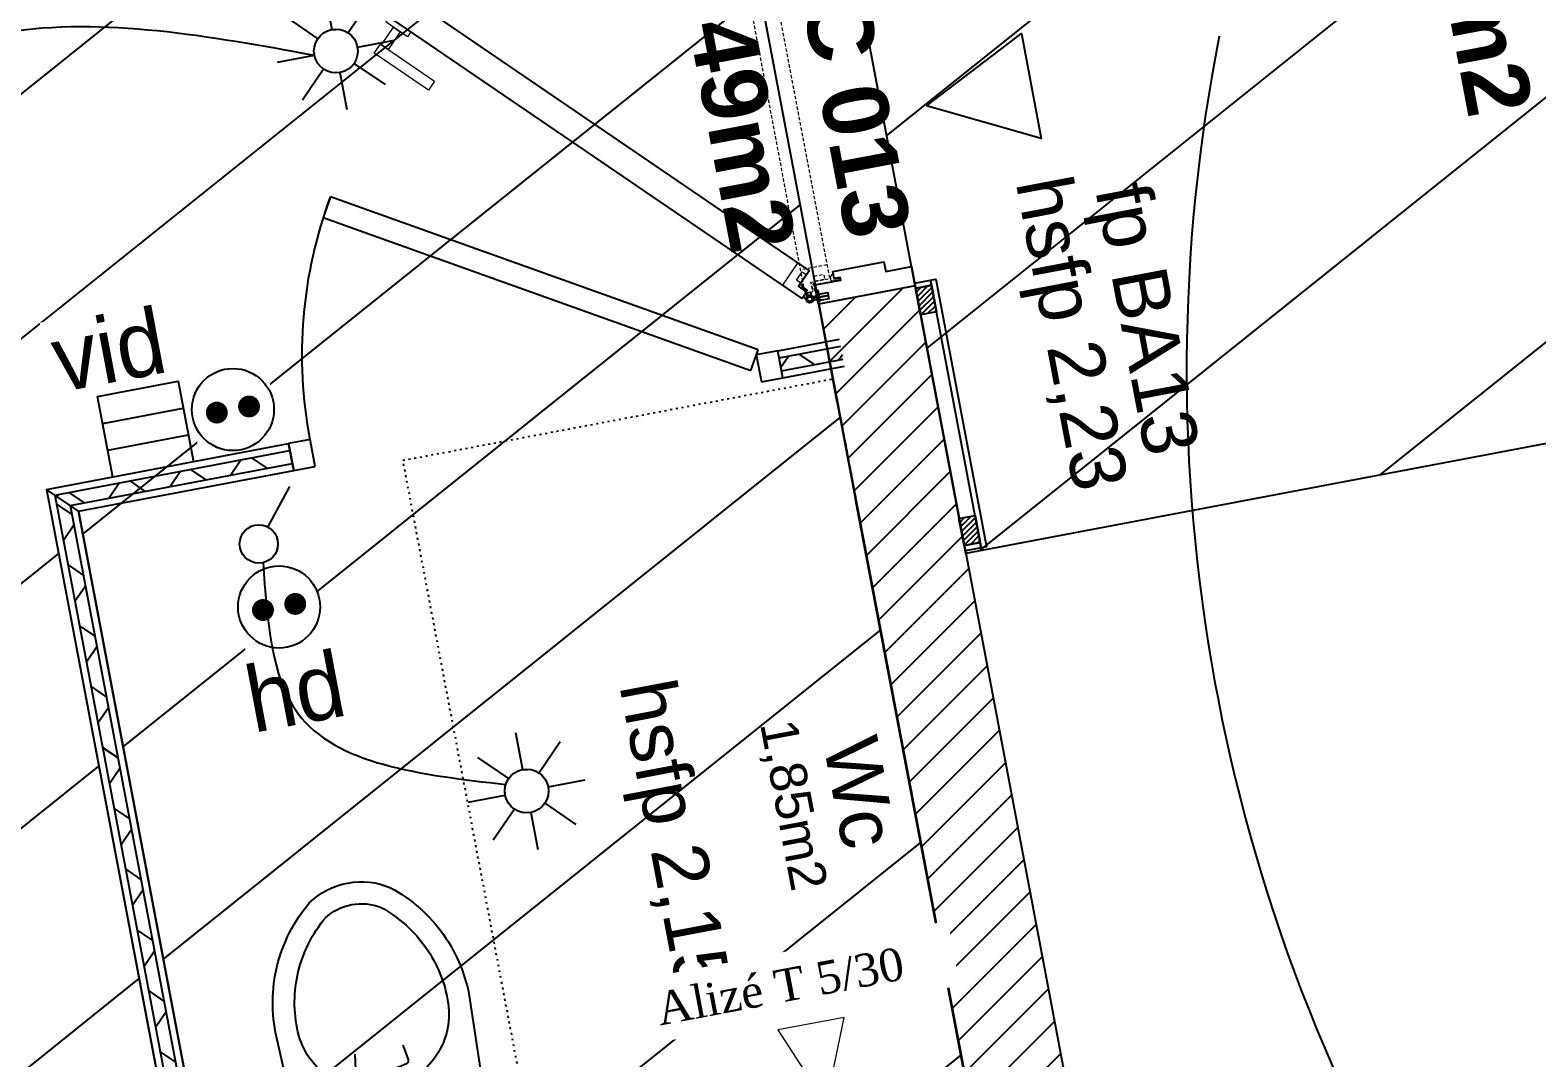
# Model space of a CAD drawing. Header units: centimetres. Extents: x 197412 to 267601, y -375791 to -305433.
# Drawn here: x 218161 to 220914, y -354099 to -352221 of the extents above; entities that cross this region are included whole.
import ezdxf

# ---------------------------------------------------------------- set-up
doc = ezdxf.new("R2010")
doc.units = ezdxf.units.CM
doc.linetypes.add('Style de ligne -16', pattern=[0.192476, 0.123031, -0.069444])
doc.linetypes.add('Style de ligne -5', pattern=[0.20828, 0.069425, -0.138855])
doc.layers.add('3-BAT C-Niveau 0', color=250, linetype='Continuous')
doc.layers.add('prlm-VMC', color=62, linetype='Continuous')
for name, color, linetype, lineweight in [('FAUX PLAFOND', 9, 'Continuous', 25), ('prlm-ELEC-CFA', 1, 'Continuous', 25), ('prlm-ELEC-CFO', 1, 'Continuous', 25)]:
    doc.layers.add(name, color=color, linetype=linetype, lineweight=lineweight)
doc.styles.add('Geneva (bold)', font='arialbd.ttf')
doc.styles.add('Helvetica', font='arial.ttf')
doc.styles.add('prlm-elec-cfa', font='comic.ttf', dxfattribs={"height": 12})
doc.styles.add('prlm-elec-cfo', font='comic.ttf', dxfattribs={"height": 12})
doc.styles.add('prlm-vmc', font='pala.ttf', dxfattribs={"height": 14})
pattern_1 = [(218.65981, (82441.66, 127994.64), (-199.24783, 287.75041), [])]
pattern_2 = [(45, (0, 0), (0, -1), [])]

# ---------------------------------------------------------------- blocks, each defined once
blk = doc.blocks.new('Groupe-451-1')
at = {"linetype": 'Continuous'}
h = blk.add_hatch(dxfattribs=at)
h.set_pattern_fill('BOIS 45', color=256, style=0, pattern_type=2)
h.set_pattern_definition(pattern_2)
h.paths.add_polyline_path([(13734.61, -48073.62), (13733.68, -48068.71), (13736.63, -48068.15), (13737.56, -48073.06)])
h = blk.add_hatch(dxfattribs=at)
h.set_pattern_fill('BOIS 45', color=256, style=0, pattern_type=2)
h.set_pattern_definition(pattern_2)
h.paths.add_polyline_path([(13742.59, -48115.73), (13741.65, -48110.82), (13744.6, -48110.26), (13745.53, -48115.17)])
at = {"linetype": 'Continuous', "flags": 128}
for points in [[(13733.75, -48068.8), (13733.57, -48067.81), (13736.46, -48067.27), (13736.65, -48068.25)], [(13746.7, -48115.97), (13745.72, -48116.16), (13736.46, -48067.27), (13737.44, -48067.08)], [(13734.61, -48073.62), (13733.68, -48068.71), (13736.63, -48068.15), (13737.56, -48073.06)], [(13742.59, -48115.73), (13741.65, -48110.82), (13744.6, -48110.26), (13745.53, -48115.17)], [(13742.83, -48116.7), (13742.64, -48115.72), (13745.53, -48115.17), (13745.72, -48116.16)]]:
    blk.add_lwpolyline(points, close=True, dxfattribs=at)
blk = doc.blocks.new('xi.PCHD')
at = {"color": 0, "lineweight": 5}
blk.add_wipeout([(-7.5, -7.5), (7.5, -7.5), (7.5, 7.5), (-7.5, 7.5)], dxfattribs=at).dxf.layer = 'prlm-ELEC-CFO'
at = {"layer": 'prlm-ELEC-CFO', "color": 0, "linetype": 'ByBlock', "lineweight": 5, "const_width": 2}
for points in [[(-4, 0, 1), (-2, 0, 1)], [(2, 0, 1), (4, 0, 1)]]:
    blk.add_lwpolyline(points, format="xyb", close=True, dxfattribs=at)
at = {"layer": 'prlm-ELEC-CFO', "color": 0, "linetype": 'ByBlock', "lineweight": -2}
blk.add_circle((0, 0), 7.5, dxfattribs=at)
blk = doc.blocks.new('xi.SA')
at = {"layer": 'prlm-ELEC-CFO', "color": 0}
blk.add_lwpolyline([(0.2, -1.28), (5.5, 5.28)], dxfattribs=at)
blk.add_circle((-2, -4), 3.5, dxfattribs=at)
blk = doc.blocks.new('xi.SPOT')
at = {"color": 0, "lineweight": 5}
blk.add_wipeout([(-4, 0), (-2.83, -2.83), (0, -4), (2.83, -2.83), (4, 0), (2.83, 2.83), (0, 4), (-2.83, 2.83)], dxfattribs=at).dxf.layer = 'prlm-ELEC-CFO'
at = {"layer": 'prlm-ELEC-CFO', "color": 0, "linetype": 'ByBlock', "lineweight": -2, "flags": 128}
for points in [[(0, 10.88), (0, 4)], [(-7.69, 7.69), (-2.83, 2.83)], [(7.69, 7.69), (2.83, 2.83)], [(-10.88, 0), (-4, 0)], [(4, 0), (10.88, 0)], [(-2.83, -2.83), (-7.69, -7.69)], [(0, -4), (0, -10.88)], [(2.83, -2.83), (7.69, -7.69)]]:
    blk.add_lwpolyline(points, dxfattribs=at)
at = {"layer": 'prlm-ELEC-CFO', "color": 0, "linetype": 'ByBlock', "lineweight": -2}
blk.add_circle((0, 0), 4, dxfattribs=at)
blk = doc.blocks.new('xi.PC')
at = {"color": 0, "lineweight": 5}
blk.add_wipeout([(-7.5, -7.5), (7.5, -7.5), (7.5, 7.5), (-7.5, 7.5)], dxfattribs=at).dxf.layer = 'prlm-ELEC-CFO'
at = {"layer": 'prlm-ELEC-CFO', "color": 0, "linetype": 'ByBlock', "lineweight": 5, "const_width": 2}
for points in [[(-4, 0, 1), (-2, 0, 1)], [(2, 0, 1), (4, 0, 1)]]:
    blk.add_lwpolyline(points, format="xyb", close=True, dxfattribs=at)
at = {"layer": 'prlm-ELEC-CFO', "color": 0, "linetype": 'ByBlock', "lineweight": -2}
blk.add_circle((0, 0), 7.5, dxfattribs=at)
blk = doc.blocks.new('xi.be')
at = {"layer": 'prlm-VMC', "color": 0, "linetype": 'ByBlock', "lineweight": 5, "flags": 128}
blk.add_lwpolyline([(-6.17, -15), (6.17, -15), (0, 0)], close=True, dxfattribs=at)
at = {"layer": 'prlm-VMC', "color": 0, "linetype": 'ByBlock', "lineweight": 5}
blk.add_solid([(0, -1), (5.17, -14), (-5.17, -14), (0, -1)], dxfattribs=at)
blk = doc.blocks.new('xi.VID')
at = {"layer": 'prlm-ELEC-CFA', "color": 0, "linetype": 'ByBlock', "lineweight": -2, "flags": 128}
blk.add_lwpolyline([(-7.5, 7.5), (7.5, 7.5), (7.5, -7.5), (-7.5, -7.5)], close=True, dxfattribs=at)
at = {"layer": 'prlm-ELEC-CFA', "color": 0}
for points in [[(-7.5, 2.5), (7.5, 2.5)], [(-7.5, -2.5), (7.5, -2.5)]]:
    blk.add_lwpolyline(points, dxfattribs=at)
blk = doc.blocks.new('Groupe-196-1')
at = {"linetype": 'Continuous', "flags": 128}
for points in [[(13656.87, -48229.31), (13623.75, -48235.57), (13616.91, -48205.49, -0.116334), (13617.04, -48192.56, -0.116144), (13622.92, -48181.05, -0.147727), (13629.92, -48177.41, -0.147725), (13637.74, -48178.25), (13637.75, -48178.25, -0.11673), (13647.43, -48186.81, -0.115952), (13652.28, -48198.8)], [(13636.97, -48214.71), (13636.95, -48214.71, -0.197992), (13626.8, -48212.99, -0.198081), (13620.82, -48204.59, -0.114919), (13620.91, -48193.61), (13620.91, -48193.6, -0.115526), (13625.85, -48183.79, -0.142778), (13630.66, -48181.34, -0.142778), (13636.03, -48181.86, -0.114832), (13644.21, -48189.19), (13644.22, -48189.2, -0.115368), (13648.3, -48199.4, -0.198081), (13645.79, -48209.4, -0.198023), (13636.97, -48214.71)]]:
    blk.add_lwpolyline(points, format="xyb", close=True, dxfattribs=at)
for points in [[(13631.25, -48208.68), (13631.33, -48211.5, 0.192032), (13631.48, -48211.83), (13631.48, -48211.83), (13631.48, -48211.83, 0.187463), (13631.79, -48211.98, 0.069687), (13636.4, -48211.77), (13636.41, -48211.76, 0.069688), (13640.78, -48210.29, 0.17618), (13641.03, -48210.03), (13641.03, -48210.03, 0.18073), (13641.03, -48209.67), (13641.03, -48209.67), (13640.09, -48207.01)], [(13655.7, -48221.46), (13655.7, -48221.47, -0.193855), (13655.35, -48222.92), (13655.34, -48222.93, -0.192143), (13654.09, -48223.73), (13624.32, -48229.35), (13624.31, -48229.36, -0.194357), (13622.85, -48229.06, -0.193855), (13621.99, -48227.83), (13621.99, -48227.83)]]:
    blk.add_lwpolyline(points, format="xyb", dxfattribs=at)

msp = doc.modelspace()

# ---------------------------------------------------------------- hatches: boundary and pattern name
at = {"linetype": 'Continuous'}
h = msp.add_hatch(dxfattribs=at)
h.set_pattern_fill('02_ISOLANT', color=256, scale=10, angle=10.7236, style=0, pattern_type=2)
h.set_pattern_definition([(55.723595, (82441.66, 127994.64), (-66.106423, 45.054865), []), (145.723595, (82441.66, 127994.64), (45.054865, 66.106423), [])])
h.paths.add_polyline_path([(219529.5, -352820), (219534, -352843.6), (219646.7, -352822.2), (219642.2, -352798.7)])
h = msp.add_hatch(dxfattribs=at)
h.set_pattern_fill('02_ISOLANT', color=256, scale=10, angle=10.7236, style=0, pattern_type=2)
h.set_pattern_definition([(55.723595, (82441.66, 127994.64), (-66.106423, 45.054865), []), (145.723595, (82441.66, 127994.64), (45.054865, 66.106423), [])])
h.paths.add_polyline_path([(218205.9, -353070.7), (218234, -353089.8), (218639.9, -353012.9), (218635.4, -352989.3)])
h = msp.add_hatch(dxfattribs=at)
h.set_pattern_fill('02_ISOLANT', color=256, scale=10, angle=-79.2809, style=0, pattern_type=2)
h.set_pattern_definition([(325.719065, (82441.66, 127994.64), (45.060091, 66.102861), []), (55.719065, (82441.66, 127994.64), (66.102861, -45.060091), [])])
h.paths.add_polyline_path([(218234, -353089.8), (218205.9, -353070.7), (218540.3, -354837.1), (218557.6, -354799.6)])
at = {"layer": '3-BAT C-Niveau 0'}
h = msp.add_hatch(dxfattribs=at)
h.set_pattern_fill('MURS MACONNERIE-2', color=256, scale=10, style=0, pattern_type=2)
h.set_pattern_definition([(45, (82627.55, 127994.637), (-31.2347524, 39.0434405), [])])
h.paths.add_polyline_path([(221205.2, -361188.2), (221382.1, -361154.7), (219778.8, -352688.3), (219601.9, -352721.8)])
at = {"layer": 'FAUX PLAFOND'}
h = msp.add_hatch(dxfattribs=at)
h.set_pattern_fill('BA 13', color=256, scale=10, style=0, pattern_type=2)
h.set_pattern_definition(pattern_1)
h.paths.add_polyline_path([(219355.7, -351422.9), (219870, -354135.6), (218494.5, -354396.1), (218249.2, -353100.1), (218190.7, -353060.3), (218607.6, -355262.2), (217505.6, -355470.9), (217468.4, -355274.4), (216807.6, -355399.5), (216621.7, -354418), (217282.5, -354292.9), (216829.5, -351900.6), (216829.4, -351900.3)])
h = msp.add_hatch(dxfattribs=at)
h.set_pattern_fill('BA 13', color=256, scale=10, style=0, pattern_type=2)
h.set_pattern_definition(pattern_1)
h.paths.add_polyline_path([(220809.9, -351469.9), (221089.6, -352946.5), (219870.9, -353177.3), (219591.2, -351700.7)])

# ---------------------------------------------------------------- linework, layer by layer
at = {"linetype": 'Continuous'}
for p, q in [((218709.6, -352525.9), (218696.2, -352563.5)), ((219491.2, -352805.2), (218709.6, -352525.9)), ((218696.2, -352563.5), (219477.7, -352842.9)), ((219602.8, -352709.4), (219594.1, -352711.1)), ((219527.1, -352807.2), (219639.8, -352785.9)), ((219477.7, -352842.9), (219491.2, -352805.2)), ((219527.1, -352807.2), (219487.8, -352814.7)), ((219487.8, -352814.7), (219497.1, -352863.8)), ((219536.4, -352856.4), (219527.1, -352807.2)), ((219529.5, -352820), (219642.2, -352798.7)), ((219529.5, -352820), (219642.2, -352798.7)), ((219534, -352843.6), (219646.7, -352822.2)), ((219534, -352843.6), (219646.7, -352822.2)), ((219497.1, -352863.8), (219536.4, -352856.4)), ((218190.7, -353060.3), (218633, -352976.6)), ((218205.9, -353070.7), (218635.4, -352989.3)), ((218205.9, -353070.7), (218635.4, -352989.3)), ((218672.3, -352969.1), (218633, -352976.5)), ((218633, -352976.5), (218642.3, -353025.7)), ((218681.6, -353018.2), (218672.3, -352969.1)), ((218234, -353089.8), (218639.9, -353012.9)), ((218234, -353089.8), (218639.9, -353012.9)), ((218642.3, -353025.7), (218681.6, -353018.2)), ((218205.9, -353070.7), (218540.3, -354837.1)), ((218205.9, -353070.7), (218540.3, -354837.1)), ((218234, -353089.8), (218557.6, -354799.6)), ((218234, -353089.8), (218557.6, -354799.6)), ((218249.2, -353100.1), (218567, -354779.3))]:
    msp.add_line(p, q, dxfattribs=at)
at = {"linetype": 'Continuous', "lineweight": 18}
msp.add_line((219563.7, -352645.9), (219535.6, -352687.2), dxfattribs=at)
at = {"linetype": 'Style de ligne -16', "lineweight": 18, "ltscale": 50.8}
msp.add_line((219617.4, -352650), (219568.3, -352659.3), dxfattribs=at)
at = {"linetype": 'Continuous', "lineweight": 25}
for p, q in [((219527.1, -352807.2), (219639.8, -352785.9)), ((219536.4, -352856.4), (219527.1, -352807.2)), ((219536.4, -352856.4), (219649.1, -352835)), ((218190.7, -353060.3), (218633, -352976.6)), ((218642.3, -353025.7), (218633, -352976.6)), ((218249.2, -353100.1), (218642.3, -353025.7)), ((218190.7, -353060.3), (218530.9, -354857.4)), ((218249.2, -353100.1), (218567, -354779.3))]:
    msp.add_line(p, q, dxfattribs=at)
at = {"linetype": 'Style de ligne -16', "lineweight": 18, "ltscale": 50.8, "flags": 128}
for points in [[(219576.3, -352701.7), (219591, -352698.9), (219587.7, -352681.5), (219622.1, -352674.9), (219450.8, -351770.3), (219416.4, -351776.9), (219413.1, -351759.4), (219398.4, -351762.2)], [(219594.4, -352680.2), (219592.7, -352670.9), (219611, -352667.5), (219612.7, -352676.7)]]:
    msp.add_lwpolyline(points, close=True, dxfattribs=at)
at = {"linetype": 'Continuous', "flags": 128}
for points in [[(219571.3, -352711.5), (219579.7, -352699.1), (219565, -352689.1), (219584.7, -352660.2), (218823.9, -352141.7), (218804.2, -352170.6), (218789.5, -352160.6), (218781.1, -352173)], [(219778.3, -352688.4), (219601.4, -352721.9), (219594.8, -352686.9), (219642, -352678), (219641.1, -352673.1), (219630.2, -352675.1), (219627.8, -352662.3), (219721.1, -352644.7), (219724.5, -352662.3), (219771.6, -352653.4)], [(219600.5, -352717.1), (219596.7, -352697.3), (219600.4, -352696.6), (219604.1, -352716.4)], [(219602.8, -352709.4), (219601.7, -352703.8), (219618.3, -352700.7), (219619.4, -352706.3)], [(219603.9, -352715), (219602.8, -352709.4), (219619.4, -352706.3), (219620.5, -352711.9)]]:
    msp.add_lwpolyline(points, close=True, dxfattribs=at)
at = {"linetype": 'Continuous', "lineweight": 18, "flags": 128}
for points in [[(218802.7, -352248.2), (218824.8, -352215.9), (218837.2, -352224.3), (218815.1, -352256.7)], [(218811.6, -352206.9), (218817.7, -352197.9), (218856.5, -352224.4), (218850.4, -352233.4)], [(218789.4, -352263.4), (218800.7, -352246.8), (218899.8, -352314.4), (218888.6, -352331)], [(219568.9, -352683.4), (219561.1, -352678.2), (219571.6, -352662.8), (219579.3, -352668.1)], [(219640.9, -352677.4), (219626.2, -352680.2), (219624.5, -352679.1), (219623.3, -352672.4), (219626.6, -352667.5), (219627.8, -352667.2), (219629.5, -352676.3), (219640.3, -352674.2)]]:
    msp.add_lwpolyline(points, close=True, dxfattribs=at)
msp.add_lwpolyline([(219570.5, -352686.1), (219574.3, -352690.8), (219581.4, -352695.6), (219579.8, -352698), (219573.2, -352693.4), (219569.5, -352686.8), (219570.5, -352686)], dxfattribs=at)
at = {"linetype": 'Style de ligne -16', "lineweight": 18, "ltscale": 50.8, "flags": 128}
msp.add_lwpolyline([(219593.7, -352683.2), (219593.1, -352689.2), (219594.7, -352697.6), (219591.9, -352698.2), (219590.4, -352690.3), (219592.5, -352683), (219593.7, -352683.1)], dxfattribs=at)
at = {"linetype": 'Continuous', "flags": 128}
for points in [[(219577.4, -352702.6), (219582.9, -352706.4, 0.143165), (219579.9, -352708.8, 0.143165), (219578.7, -352712.5), (219573.2, -352708.7)], [(219586.9, -352699.7), (219588.2, -352706.3, 0.143165), (219584.3, -352705.9, 0.143165), (219580.9, -352707.7), (219579.6, -352701.1)], [(219599.9, -352713.8), (219592, -352715.3, 0.143165), (219592.4, -352711.4, 0.143165), (219590.6, -352708), (219598.5, -352706.5)]]:
    msp.add_lwpolyline(points, format="xyb", close=True, dxfattribs=at)
at = {"linetype": 'Style de ligne -5', "ltscale": 50.8, "flags": 128}
msp.add_lwpolyline([(218842, -353007.2), (219628.1, -352858.3), (219870, -354135.6), (219083.9, -354284.5)], close=True, dxfattribs=at)
at = {"linetype": 'Continuous'}
for radius in [6.89, 4.29]:
    msp.add_circle((219585.6, -352712.7), radius, dxfattribs=at)
msp.add_arc((219487.8, -352814.7), 830.5, 159.6405, 190.7236, dxfattribs=at)
at = {"layer": '3-BAT C-Niveau 0'}
for p, q in [((219778.8, -352688.3), (219601.9, -352721.8)), ((221382.1, -361154.7), (219778.8, -352688.3)), ((221382.1, -361154.7), (219778.8, -352688.3)), ((221205.2, -361188.2), (219601.9, -352721.8)), ((219635.8, -352901), (219601.9, -352721.8)), ((221205.2, -361188.2), (219669.3, -353077.9))]:
    msp.add_line(p, q, dxfattribs=at)
at = {"layer": '3-BAT C-Niveau 0', "ltscale": 50.8, "flags": 128}
msp.add_lwpolyline([(219355.7, -351422.9), (219870, -354135.6), (218494.5, -354396.1), (218249.2, -353100.1), (218190.7, -353060.3), (218607.6, -355262.2), (217505.6, -355470.9), (217468.4, -355274.4), (216807.6, -355399.5), (216621.7, -354418), (217282.5, -354292.9), (216829.5, -351900.6)], dxfattribs=at)
msp.add_lwpolyline([(220809.9, -351469.9), (221089.6, -352946.5), (219870.9, -353177.3), (219591.2, -351700.7)], close=True, dxfattribs=at)
at = {"layer": '3-BAT C-Niveau 0', "flags": 128}
msp.add_lwpolyline([(219798.7, -352359.6), (219972.3, -352227.7), (220008.4, -352419.3)], close=True, dxfattribs=at)
at = {"layer": 'prlm-ELEC-CFO'}
msp.add_arc((223437.9, -352843), 3163.7, 168.8688, 211.782, dxfattribs=at)
msp.add_spline([(217527.8, -352485.2), (218114.3, -352225.2), (218680.1, -352267)], degree=3, dxfattribs=at)

# ---------------------------------------------------------------- block references
at = {"xscale": 10, "yscale": 10, "zscale": 10}
msp.add_blockref('Groupe-196-1', (82441.7, 127994.6), dxfattribs=at)
at = {"layer": '3-BAT C-Niveau 0', "xscale": 10, "yscale": 10, "zscale": 10}
msp.add_blockref('Groupe-451-1', (82441.7, 127994.6), dxfattribs=at)
at = {"layer": 'prlm-VMC', "xscale": 10, "yscale": 10, "zscale": 10, "rotation": 190.7236014113934}
msp.add_blockref('xi.be', (219615.7, -354183.8), dxfattribs=at)

# ---------------------------------------------------------------- texts
at = {"attachment_point": 2, "rotation": 280.7236, "line_spacing_factor": 0.834288, "style": 'Helvetica'}
for s, insert, char_height in [('hsfp 2,15', (219390.5, -353684.9), 100.87), ('Wc\\P{\\H0.6752x;1,85m2}\\P', (219726.7, -353604.5), 100)]:
    msp.add_mtext(s, dxfattribs=dict(at, insert=insert, char_height=char_height))
at = {"layer": '3-BAT C-Niveau 0', "rotation": 280.7236}
for s, insert, char_height, attachment_point, line_spacing_factor, style in [('T3 C 010\\P61,43m2', (220878.8, -352031.7), 120, 5, 1.060906, 'Geneva (bold)'), ('T3 C 013\\P61,49m2', (219531.7, -352280.5), 120, 5, 1.060906, 'Geneva (bold)'), ('\\Pfp BA13\\Phsfp 2,23\\P', (220390.4, -352713), 100.87, 2, 0.834288, 'Helvetica')]:
    msp.add_mtext(s, dxfattribs=dict(at, insert=insert, char_height=char_height, attachment_point=attachment_point, line_spacing_factor=line_spacing_factor, style=style))

# ---------------------------------------------------------------- next in the draw order: block references
at = {"layer": 'prlm-ELEC-CFO', "xscale": 10, "yscale": 10, "zscale": 10, "rotation": 10.72360141139323}
for name, p in [('xi.SPOT', (218719.4, -352259.6)), ('xi.PC', (218531.3, -352914.4))]:
    msp.add_blockref(name, p, dxfattribs=at)

# ---------------------------------------------------------------- next in the draw order: texts
at = {"layer": 'prlm-ELEC-CFO', "insert": (218645.1, -353430.7), "char_height": 120, "attachment_point": 5, "rotation": 10.7236, "line_spacing_factor": 0.8, "style": 'prlm-elec-cfo', "bg_fill": 3, "box_fill_scale": 1.1, "bg_fill_color": 256, "bg_fill_transparency": 0}
msp.add_mtext('hd', dxfattribs=at)
at = {"layer": 'prlm-VMC', "ltscale": 25, "insert": (219531.3, -353968.2), "char_height": 60, "width": 586.147, "attachment_point": 5, "rotation": 10.7236, "line_spacing_factor": 0.8, "style": 'prlm-vmc', "bg_fill": 2}
msp.add_mtext('Alizé T 5/30', dxfattribs=at)

# ---------------------------------------------------------------- next in the draw order: block references
at = {"layer": 'prlm-ELEC-CFO', "xscale": 10, "yscale": 10, "zscale": 10, "rotation": 10.72360141139323}
msp.add_blockref('xi.PCHD', (218615.7, -353275.1), dxfattribs=at)

# ---------------------------------------------------------------- next in the draw order: texts
at = {"layer": 'prlm-ELEC-CFA', "insert": (218304.3, -352806.1), "char_height": 120, "attachment_point": 5, "rotation": 10.7236, "line_spacing_factor": 0.8, "style": 'prlm-elec-cfa', "bg_fill": 3, "box_fill_scale": 1.1, "bg_fill_color": 256, "bg_fill_transparency": 0}
msp.add_mtext('vid', dxfattribs=at)

# ---------------------------------------------------------------- next in the draw order: linework, layer by layer
at = {"layer": 'prlm-ELEC-CFO'}
msp.add_spline([(218586.5, -353194), (218649.9, -353469.3), (219030, -353599.4)], degree=3, dxfattribs=at)

# ---------------------------------------------------------------- next in the draw order: block references
at = {"layer": 'prlm-ELEC-CFA', "xscale": 10, "yscale": 10, "zscale": 10, "rotation": 10.72360141139323}
msp.add_blockref('xi.VID', (218371.6, -352950.3), dxfattribs=at)
at = {"layer": 'prlm-ELEC-CFO', "xscale": 10, "yscale": 10, "zscale": 10, "rotation": 10.72360141139323}
msp.add_blockref('xi.SA', (218590.8, -353116.9), dxfattribs=at)

# ---------------------------------------------------------------- next in the draw order: block references
msp.add_blockref('xi.SPOT', (219068.2, -353611.2), dxfattribs=at)

doc.saveas('drawing.dxf')
